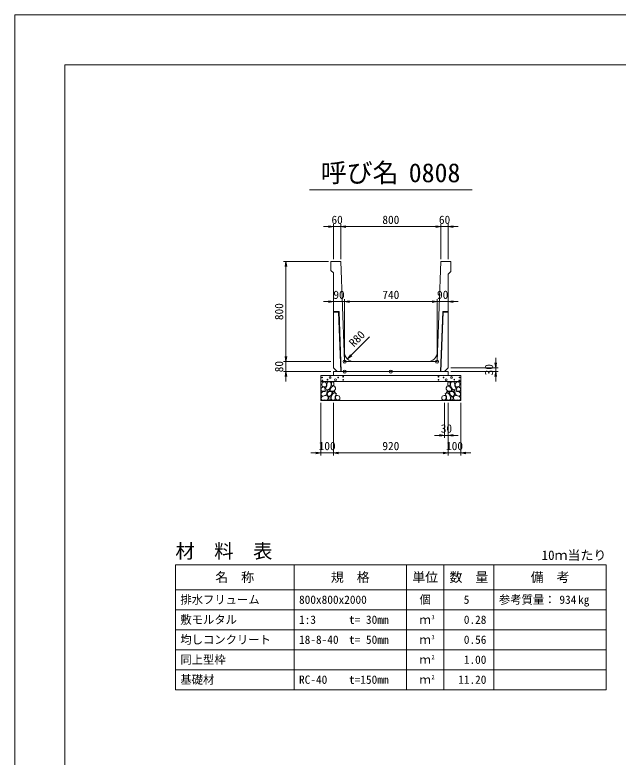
# Model space of a CAD drawing. Units: millimetres at full size, sheet at 1:50. Extents: x 50460 to 67280, y -11880 to 0.
# Drawn here: x 50460 to 55290, y -5940 to 0 of the extents above; entities that cross this region are included whole.
import ezdxf
from ezdxf.enums import TextEntityAlignment as Align

# ---------------------------------------------------------------- set-up
doc = ezdxf.new("R2010")
doc.units = ezdxf.units.MM
doc.header["$LTSCALE"] = 50
doc.header["$PDMODE"] = 32
doc.header["$PDSIZE"] = 25
doc.linetypes.add('DASHED_SPACED', pattern=[12, 6, -6])
for name, color, linetype, lineweight in [('D-DCR-HCHn', 4, 'Continuous', 9), ('D-MTR-FRAM', 7, 'Continuous', 13), ('D-MTR-LINE', 7, 'Continuous', 13), ('D-STR-DIM', 7, 'Continuous', 13), ('D-STR-STRn', 1, 'Continuous', 13), ('D-TTL', 2, 'Continuous', 13), ('D-TTL-TXT', 7, 'Continuous', 13)]:
    doc.layers.add(name, color=color, linetype=linetype, lineweight=lineweight)
doc.layers.add('D-MTR', color=7, linetype='Continuous')
doc.layers.add('D-MTR-TXT', color=7, linetype='Continuous')
doc.styles.add('ＭＳ ゴシック', font='')
doc.styles.get('ＭＳ ゴシック').set_extended_font_data('MS Gothic')

# ---------------------------------------------------------------- blocks, each defined once
blk = doc.blocks.new('open_arrow')
at = {"color": 0, "linetype": 'Continuous', "lineweight": -2}
blk.add_lwpolyline([(7.5, 1.25), (0, 0), (7.5, -1.25)], dxfattribs=at)

msp = doc.modelspace()

# ---------------------------------------------------------------- linework, layer by layer
at = {"layer": 'D-DCR-HCHn'}
for points in [[(52948.4, -2941.3), (52932.8, -2937.84), (52918.93, -2944.77), (52917.19, -2960.37), (52920.66, -2972.51), (52938, -2977.71), (52950.13, -2977.71), (52955.33, -2969.04), (52955.33, -2949.97)], [(52962.27, -2939.57), (52957.07, -2955.17), (52958.8, -2972.51), (52946.67, -2991.58), (52962.27, -3000.25), (52979.6, -2991.58), (52990, -2977.71), (52993.47, -2955.17), (52990, -2943.04), (52979.6, -2937.84)], [(52991.74, -2981.18), (52983.07, -3001.98), (52990, -3010.65), (53010.81, -3010.65), (53019.48, -3007.18), (53028.14, -2995.05), (53028.14, -2984.64), (53019.48, -2970.78), (53009.07, -2969.04)], [(52995.21, -2943.04), (52995.21, -2963.84), (53003.87, -2969.04), (53012.54, -2963.84), (53014.28, -2951.71), (53012.54, -2941.3), (53000.41, -2937.84)], [(53948.26, -2981.18), (53956.93, -3001.98), (53950, -3010.65), (53929.19, -3010.65), (53920.52, -3007.18), (53911.86, -2995.05), (53911.86, -2984.64), (53920.52, -2970.78), (53930.93, -2969.04)], [(53944.79, -2943.04), (53944.79, -2963.84), (53936.13, -2969.04), (53927.46, -2963.84), (53925.72, -2951.71), (53927.46, -2941.3), (53939.59, -2937.84)], [(53977.73, -2939.57), (53982.93, -2955.17), (53981.2, -2972.51), (53993.33, -2991.58), (53977.73, -3000.25), (53960.4, -2991.58), (53950, -2977.71), (53946.53, -2955.17), (53950, -2943.04), (53960.4, -2937.84)], [(53991.6, -2941.3), (54007.2, -2937.84), (54021.07, -2944.77), (54022.81, -2960.37), (54019.34, -2972.51), (54002, -2977.71), (53989.87, -2977.71), (53984.67, -2969.04), (53984.67, -2949.97)], [(52915.46, -2984.64), (52910.26, -3000.25), (52917.19, -3010.65), (52934.53, -3012.38), (52946.37, -3007.3), (52941.46, -2995.05), (52944.93, -2988.11), (52938, -2981.18), (52927.6, -2977.71)], [(52948.37, -3042.24), (52961.21, -3022.98), (52959.6, -3018.17), (52941.95, -3013.35), (52925.89, -3014.96), (52914.66, -3024.59), (52913.05, -3035.82), (52914.66, -3047.06), (52927.5, -3050.27)], [(52965.73, -3000.25), (52957.07, -3007.18), (52960.53, -3012.38), (52972.67, -3012.38), (52977.87, -3010.65), (52981.34, -3003.71), (52976.14, -2998.51)], [(52993.31, -3042.24), (53001.34, -3022.98), (52994.92, -3014.96), (52975.65, -3014.96), (52967.63, -3018.17), (52959.6, -3029.4), (52959.6, -3039.03), (52967.63, -3051.87), (52977.26, -3053.48)], [(53020.6, -3080.77), (53025.41, -3066.32), (53023.81, -3050.27), (53035.05, -3032.61), (53020.6, -3024.59), (53004.55, -3032.61), (52994.92, -3045.45), (52991.71, -3066.32), (52994.92, -3077.56), (53004.55, -3082.37)], [(53017.39, -3024.59), (53025.41, -3018.17), (53022.2, -3013.35), (53010.97, -3013.35), (53006.15, -3014.96), (53002.94, -3021.38), (53007.76, -3026.19)], [(53919.4, -3080.77), (53914.59, -3066.32), (53916.19, -3050.27), (53904.95, -3032.61), (53919.4, -3024.59), (53935.45, -3032.61), (53945.08, -3045.45), (53948.29, -3066.32), (53945.08, -3077.56), (53935.45, -3082.37)], [(53922.61, -3024.59), (53914.59, -3018.17), (53917.8, -3013.35), (53929.03, -3013.35), (53933.85, -3014.96), (53937.06, -3021.38), (53932.24, -3026.19)], [(53946.69, -3042.24), (53938.66, -3022.98), (53945.08, -3014.96), (53964.35, -3014.96), (53972.37, -3018.17), (53980.4, -3029.4), (53980.4, -3039.03), (53972.37, -3051.87), (53962.74, -3053.48)], [(53974.27, -3000.25), (53982.93, -3007.18), (53979.47, -3012.38), (53967.33, -3012.38), (53962.13, -3010.65), (53958.66, -3003.71), (53963.86, -2998.51)], [(53991.63, -3042.24), (53978.79, -3022.98), (53980.4, -3018.17), (53998.05, -3013.35), (54014.11, -3014.96), (54025.34, -3024.59), (54026.95, -3035.82), (54025.34, -3047.06), (54012.5, -3050.27)], [(54024.54, -2984.64), (54029.74, -3000.25), (54022.81, -3010.65), (54005.47, -3012.38), (53993.63, -3007.3), (53998.54, -2995.05), (53995.07, -2988.11), (54002, -2981.18), (54012.4, -2977.71)], [(52954.79, -3082.37), (52966.02, -3077.56), (52969.23, -3061.51), (52962.81, -3050.27), (52951.58, -3047.06), (52937.13, -3048.66), (52921.08, -3055.08), (52913.05, -3064.72), (52913.05, -3075.95), (52917.87, -3082.37), (52937.13, -3080.77)], [(52990.1, -3077.56), (52990.1, -3058.3), (52982.08, -3053.48), (52974.05, -3058.3), (52972.44, -3069.53), (52974.05, -3079.16), (52985.29, -3082.37)], [(53033.44, -3079.16), (53047.89, -3082.37), (53060.73, -3075.95), (53062.33, -3061.51), (53059.12, -3050.27), (53043.07, -3045.45), (53031.84, -3045.45), (53027.02, -3053.48), (53027.02, -3071.14)], [(53906.56, -3079.16), (53892.11, -3082.37), (53879.27, -3075.95), (53877.67, -3061.51), (53880.88, -3050.27), (53896.93, -3045.45), (53908.16, -3045.45), (53912.98, -3053.48), (53912.98, -3071.14)], [(53949.9, -3077.56), (53949.9, -3058.3), (53957.92, -3053.48), (53965.95, -3058.3), (53967.56, -3069.53), (53965.95, -3079.16), (53954.71, -3082.37)], [(53985.21, -3082.37), (53973.98, -3077.56), (53970.77, -3061.51), (53977.19, -3050.27), (53988.42, -3047.06), (54002.87, -3048.66), (54018.92, -3055.08), (54026.95, -3064.72), (54026.95, -3075.95), (54022.13, -3082.37), (54002.87, -3080.77)]]:
    msp.add_lwpolyline(points, close=True, dxfattribs=at)
for centre, radius in [((52920.73, -2901.04), 3), ((52983.34, -2901.04), 7.5), ((53047.71, -2901.84), 3), ((53088.13, -2894.99), 3), ((53851.87, -2894.99), 3), ((53892.29, -2901.84), 3), ((53956.66, -2901.04), 7.5), ((54019.27, -2901.04), 3), ((52921.87, -2926.09), 3), ((52962.29, -2919.25), 3), ((53026.66, -2920.04), 7.5), ((53089.27, -2920.04), 3), ((53850.73, -2920.04), 3), ((53913.34, -2920.04), 7.5), ((53977.71, -2919.25), 3), ((54018.13, -2926.09), 3)]:
    msp.add_circle(centre, radius, dxfattribs=at)
at = {"layer": 'D-MTR-FRAM'}
for p, q in [((51745, -4400), (55195, -4400)), ((51745, -4400), (51745, -5400)), ((55195, -4400), (55195, -5400)), ((51745, -5400), (55195, -5400))]:
    msp.add_line(p, q, dxfattribs=at)
at = {"layer": 'D-MTR-LINE'}
for p, q in [((52695, -4400), (52695, -5400)), ((53595, -4400), (53595, -5400)), ((53895, -4400), (53895, -5400)), ((54295, -4400), (54295, -5400)), ((51745, -4600), (55195, -4600)), ((51745, -4760), (55195, -4760)), ((51745, -4920), (55195, -4920)), ((51745, -5080), (55195, -5080)), ((51745, -5240), (55195, -5240))]:
    msp.add_line(p, q, dxfattribs=at)
at = {"layer": 'D-STR-DIM'}
for p, q in [((52930, -1695), (53150, -1695)), ((53010, -1955), (53010, -1675)), ((53070, -1955), (53070, -1675)), ((53070, -1955), (53070, -1675)), ((53070, -1695), (53870, -1695)), ((53790, -1695), (54010, -1695)), ((53870, -1955), (53870, -1675)), ((53870, -1955), (53870, -1675)), ((53930, -1955), (53930, -1675)), ((52970, -1975), (52610, -1975)), ((52630, -1975), (52630, -2775)), ((52930, -2295), (53180, -2295)), ((53010, -2755), (53010, -2275)), ((53100, -2755), (53100, -2275)), ((53100, -2755), (53100, -2275)), ((53100, -2295), (53840, -2295)), ((53760, -2295), (54010, -2295)), ((53840, -2755), (53840, -2275)), ((53840, -2755), (53840, -2275)), ((53930, -2755), (53930, -2275)), ((52630, -2695), (52630, -2935)), ((52990, -2775), (52610, -2775)), ((52990, -2775), (52610, -2775)), ((54310, -2745), (54310, -2935)), ((53950, -2825), (54330, -2825)), ((52990, -2855), (52610, -2855)), ((53950, -2855), (54330, -2855)), ((52910, -3105), (52910, -3525)), ((53010, -3105), (53010, -3525)), ((53010, -3105), (53010, -3525)), ((53900, -3105), (53900, -3385)), ((53930, -3105), (53930, -3525)), ((53930, -3105), (53930, -3525)), ((53930, -3105), (53930, -3385)), ((54030, -3105), (54030, -3525)), ((53820, -3365), (54010, -3365)), ((53090, -3505), (52830, -3505)), ((53010, -3505), (53930, -3505)), ((54110, -3505), (53850, -3505))]:
    msp.add_line(p, q, dxfattribs=at)
msp.add_lwpolyline([(53123.45, -2752.87), (53151.74, -2724.59), (53300.23, -2576.1)], dxfattribs=at)
at = {"layer": 'D-STR-STRn'}
for p, q in [((52990, -1975), (53070, -1975)), ((52990, -1975), (52990, -2045)), ((53070, -1975), (53097.11, -2698)), ((53842.89, -2698), (53870, -1975)), ((53870, -1975), (53950, -1975)), ((53950, -1975), (53950, -2055)), ((52990, -2045), (53010, -2065)), ((53010, -2825), (53010, -2065)), ((53930, -2075), (53950, -2055)), ((53930, -2825), (53930, -2075)), ((53010, -2375), (53054.98, -2375)), ((53072.98, -2855), (53054.98, -2375)), ((53867.02, -2855), (53885.02, -2375)), ((53930, -2375), (53885.02, -2375)), ((53052.09, -2378), (53010, -2378)), ((53069.98, -2855), (53052.09, -2378)), ((53870.02, -2855), (53887.91, -2378)), ((53887.91, -2378), (53930, -2378)), ((53177.06, -2775), (53762.94, -2775)), ((53010, -2825), (53040, -2855)), ((53930, -2825), (53900, -2855)), ((52910, -3085), (52910, -2885)), ((52910, -2885), (54030, -2885)), ((53010, -2855), (53930, -2855)), ((53010, -2855), (53010, -2885)), ((53040, -2855), (53900, -2855)), ((53930, -2855), (53930, -2885)), ((54030, -3085), (54030, -2885)), ((52910, -2935), (54030, -2935)), ((52910, -3085), (54030, -3085))]:
    msp.add_line(p, q, dxfattribs=at)
at = {"layer": 'D-STR-STRn', "color": 2, "linetype": 'DASHED_SPACED'}
for p, q in [((53097.11, -2698), (53100, -2775)), ((53840, -2775), (53842.89, -2698)), ((53100, -2775), (53177.06, -2775)), ((53840, -2775), (53762.94, -2775))]:
    msp.add_line(p, q, dxfattribs=at)
at = {"layer": 'D-STR-STRn'}
for centre, start, end in [((53177.06, -2695), 182.14759, 270), ((53762.94, -2695), 270, 357.85241)]:
    msp.add_arc(centre, 80, start, end, dxfattribs=at)
at = {"layer": 'D-STR-STRn', "color": 2}
for p in [(53100, -2775), (53840, -2775)]:
    msp.add_point(p, dxfattribs=at)
at = {"layer": 'D-STR-STRn'}
for p in [(53100, -2855), (53470, -2855)]:
    msp.add_point(p, dxfattribs=at)
at = {"layer": 'D-TTL'}
for points in [[(50460, -11880), (67280, -11880), (67280, 0), (50460, 0)], [(50860, -11480), (66880, -11480), (66880, -400), (50860, -400)]]:
    msp.add_lwpolyline(points, close=True, dxfattribs=at)
at = {"layer": 'D-TTL-TXT'}
msp.add_line((52820, -1400), (54120, -1400), dxfattribs=at)

# ---------------------------------------------------------------- block references
at = {"layer": 'D-STR-DIM', "xscale": 5.33, "yscale": 5.33}
for p, rotation in [((53010, -1695), 180), ((53870, -1695), 180), ((53870, -1695), 180), ((52630, -1975), 270), ((53010, -2295), 180), ((53840, -2295), 180), ((53840, -2295), 180), ((53123.45, -2752.87), 45), ((52630, -2775), 90), ((52630, -2775), 90), ((54310, -2825), 90), ((52630, -2855), 270), ((54310, -2855), 270), ((53900, -3365), 180), ((52910, -3505), 180), ((53930, -3505), 180), ((53930, -3505), 180)]:
    msp.add_blockref('open_arrow', p, dxfattribs=dict(at, rotation=rotation))
for p in [(53070, -1695), (53070, -1695), (53930, -1695), (53100, -2295), (53100, -2295), (53930, -2295), (53930, -3365), (53010, -3505), (53010, -3505), (54030, -3505)]:
    msp.add_blockref('open_arrow', p, dxfattribs=at)

# ---------------------------------------------------------------- texts
at = {"layer": 'D-MTR', "style": 'ＭＳ ゴシック'}
msp.add_text('材\u3000料\u3000表', height=113.9, dxfattribs=at).set_placement((51745, -4381.85), align=Align.BOTTOM_LEFT)
msp.add_text('10ｍ当たり', height=75.95, dxfattribs=at).set_placement((55195, -4384.57), align=Align.BOTTOM_RIGHT)
at = {"layer": 'D-MTR-TXT', "style": 'ＭＳ ゴシック'}
for s, height, p in [('名\u3000称', 75.95, (52220, -4500)), ('規\u3000格', 75.95, (53145, -4500)), ('単位', 75.95, (53745, -4500)), ('数\u3000量', 75.95, (54095, -4500)), ('備\u3000考', 75.95, (54745, -4500)), ('個', 66.46, (53745, -4680)), ('ｍ', 66.46, (53745, -4840)), ('ｍ', 66.46, (53745, -5000)), ('ｍ', 66.46, (53745, -5160)), ('ｍ', 66.46, (53745, -5320))]:
    msp.add_text(s, height=height, dxfattribs=at).set_placement(p, align=Align.MIDDLE_CENTER)
for s, p in [('排水フリューム', (51785, -4680)), ('800x800x2000', (52735, -4680)), ('参考質量：    kg', (54335, -4680)), ('敷モルタル', (51785, -4840)), ('1:3', (52735, -4840)), ('t= 30mm', (53135, -4840)), ('均しコンクリート', (51785, -5000)), ('18-8-40', (52735, -5000)), ('t= 50mm', (53135, -5000)), ('同上型枠', (51785, -5160)), ('基礎材', (51785, -5320)), ('RC-40', (52735, -5320)), ('t=150mm', (53135, -5320))]:
    msp.add_text(s, height=66.46, dxfattribs=at).set_placement(p, align=Align.MIDDLE_LEFT)
for s, p in [('5', (54098.55, -4680)), ('934', (54955, -4680))]:
    msp.add_text(s, height=66.46, dxfattribs=at).set_placement(p, align=Align.MIDDLE_RIGHT)
for s, p in [('3', (53795, -4846.37)), ('3', (53795, -5006.37)), ('2', (53795, -5166.37)), ('2', (53795, -5326.37))]:
    msp.add_text(s, height=33.23, dxfattribs=at).set_placement(p, align=Align.BOTTOM_LEFT)
at = {"layer": 'D-MTR-TXT', "color": 6, "style": 'ＭＳ ゴシック'}
for s, p in [('0.28', (54235, -4840)), ('0.56', (54235, -5000)), ('1.00', (54235, -5160)), ('11.20', (54235, -5320))]:
    msp.add_text(s, height=66.46, dxfattribs=at).set_placement(p, align=Align.MIDDLE_RIGHT)
at = {"layer": 'D-STR-DIM', "style": 'ＭＳ ゴシック'}
for s, p in [('60', (53040, -1640)), ('800', (53470, -1640)), ('60', (53900, -1640)), ('90', (53055, -2240)), ('740', (53470, -2240)), ('90', (53885, -2240)), ('30', (53915, -3310)), ('100', (52960, -3450)), ('920', (53470, -3450)), ('100', (53980, -3450))]:
    msp.add_text(s, height=66.46, dxfattribs=at).set_placement(p, align=Align.MIDDLE_CENTER)
for s, p in [('800', (52575, -2375)), ('80', (52575, -2815)), ('30', (54255, -2840))]:
    msp.add_text(s, height=66.46, rotation=90, dxfattribs=at).set_placement(p, align=Align.MIDDLE_CENTER)
msp.add_text('R80', height=66.46, rotation=45, dxfattribs=at).set_placement((53188.01, -2677.08), align=Align.BOTTOM_LEFT)
at = {"layer": 'D-TTL-TXT', "style": 'ＭＳ ゴシック'}
for s, p in [('呼び名', (53220, -1385)), ('0808', (53820, -1385))]:
    msp.add_text(s, height=151.9, dxfattribs=at).set_placement(p, align=Align.BOTTOM_CENTER)

doc.saveas('drawing.dxf')
